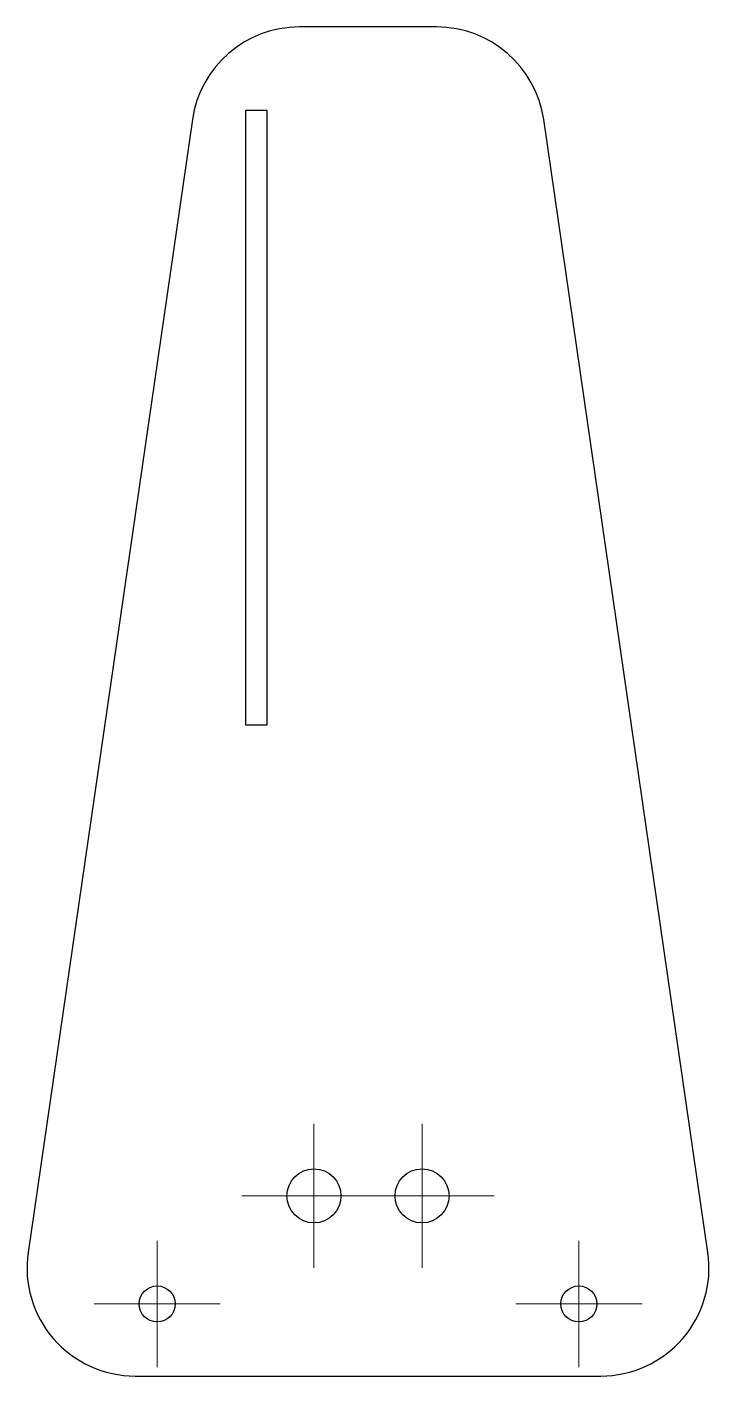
# Model space of a CAD drawing. Header units: millimetres. Extents: x 117.2 to 155.1, y 59.8 to 134.7.
import ezdxf

# ---------------------------------------------------------------- set-up
doc = ezdxf.new("R2010")
doc.units = ezdxf.units.MM

# ---------------------------------------------------------------- blocks, each defined once
blk = doc.blocks.new('SW_CENTERMARKSYMBOL_0')
at = {"color": 0, "linetype": 'Continuous', "lineweight": 0}
for p, q in [((0, 2.5), (0, 3.5)), ((0, 0), (0, 2.5)), ((-2.5, 0), (-3.5, 0)), ((0, 0), (-2.5, 0)), ((0, 0), (0, -2.5)), ((0, 0), (2.5, 0)), ((2.5, 0), (3.5, 0)), ((0, -2.5), (0, -3.5))]:
    blk.add_line(p, q, dxfattribs=at)
blk = doc.blocks.new('SW_CENTERMARKSYMBOL_1')
at = {"color": 0, "linetype": 'Continuous', "lineweight": 0}
for p, q in [((0, 2.5), (0, 3.5)), ((0, 0), (0, 2.5)), ((-2.5, 0), (-3.5, 0)), ((0, 0), (-2.5, 0)), ((0, 0), (0, -2.5)), ((0, 0), (2.5, 0)), ((2.5, 0), (3.5, 0)), ((0, -2.5), (0, -3.5))]:
    blk.add_line(p, q, dxfattribs=at)
blk = doc.blocks.new('SW_CENTERMARKSYMBOL_2')
at = {"color": 0, "linetype": 'Continuous', "lineweight": 0}
for p, q in [((0, 2.5), (0, 4)), ((0, 0), (0, 2.5)), ((-2.5, 0), (-4, 0)), ((0, 0), (-2.5, 0)), ((0, 0), (0, -2.5)), ((0, 0), (2.5, 0)), ((2.5, 0), (4, 0)), ((0, -2.5), (0, -4))]:
    blk.add_line(p, q, dxfattribs=at)
blk = doc.blocks.new('SW_CENTERMARKSYMBOL_3')
at = {"color": 0, "linetype": 'Continuous', "lineweight": 0}
for p, q in [((0, 2.5), (0, 4)), ((0, 0), (0, 2.5)), ((-2.5, 0), (-4, 0)), ((0, 0), (-2.5, 0)), ((0, 0), (0, -2.5)), ((0, 0), (2.5, 0)), ((2.5, 0), (4, 0)), ((0, -2.5), (0, -4))]:
    blk.add_line(p, q, dxfattribs=at)

msp = doc.modelspace()

# ---------------------------------------------------------------- linework, layer by layer
at = {"color": 7, "linetype": 'Continuous', "lineweight": 25}
for p, q in [((139.942, 134.693), (132.328, 134.693)), ((126.39, 129.554), (117.28, 66.676)), ((129.335, 130.052), (129.335, 95.963)), ((130.535, 130.052), (129.335, 130.052)), ((130.535, 95.963), (130.535, 130.052)), ((154.99, 66.676), (145.88, 129.554)), ((129.335, 95.963), (130.535, 95.963)), ((123.218, 59.815), (149.052, 59.815))]:
    msp.add_line(p, q, dxfattribs=at)
for centre, radius in [((133.135, 69.815), 1.5), ((139.135, 69.815), 1.5), ((124.435, 63.815), 1), ((147.835, 63.815), 1)]:
    msp.add_circle(centre, radius, dxfattribs=at)
for centre, start, end in [((132.328, 128.693), 90, 171.75565), ((139.942, 128.693), 8.24435, 90), ((123.218, 65.815), 171.75565, 270), ((149.052, 65.815), 270, 8.24435)]:
    msp.add_arc(centre, 6, start, end, dxfattribs=at)

# ---------------------------------------------------------------- block references
at = {"color": 7, "linetype": 'Continuous', "lineweight": 0}
for name, p in [('SW_CENTERMARKSYMBOL_2', (133.135, 69.815)), ('SW_CENTERMARKSYMBOL_3', (139.135, 69.815)), ('SW_CENTERMARKSYMBOL_1', (124.435, 63.815)), ('SW_CENTERMARKSYMBOL_0', (147.835, 63.815))]:
    msp.add_blockref(name, p, dxfattribs=at)

doc.saveas('drawing.dxf')
